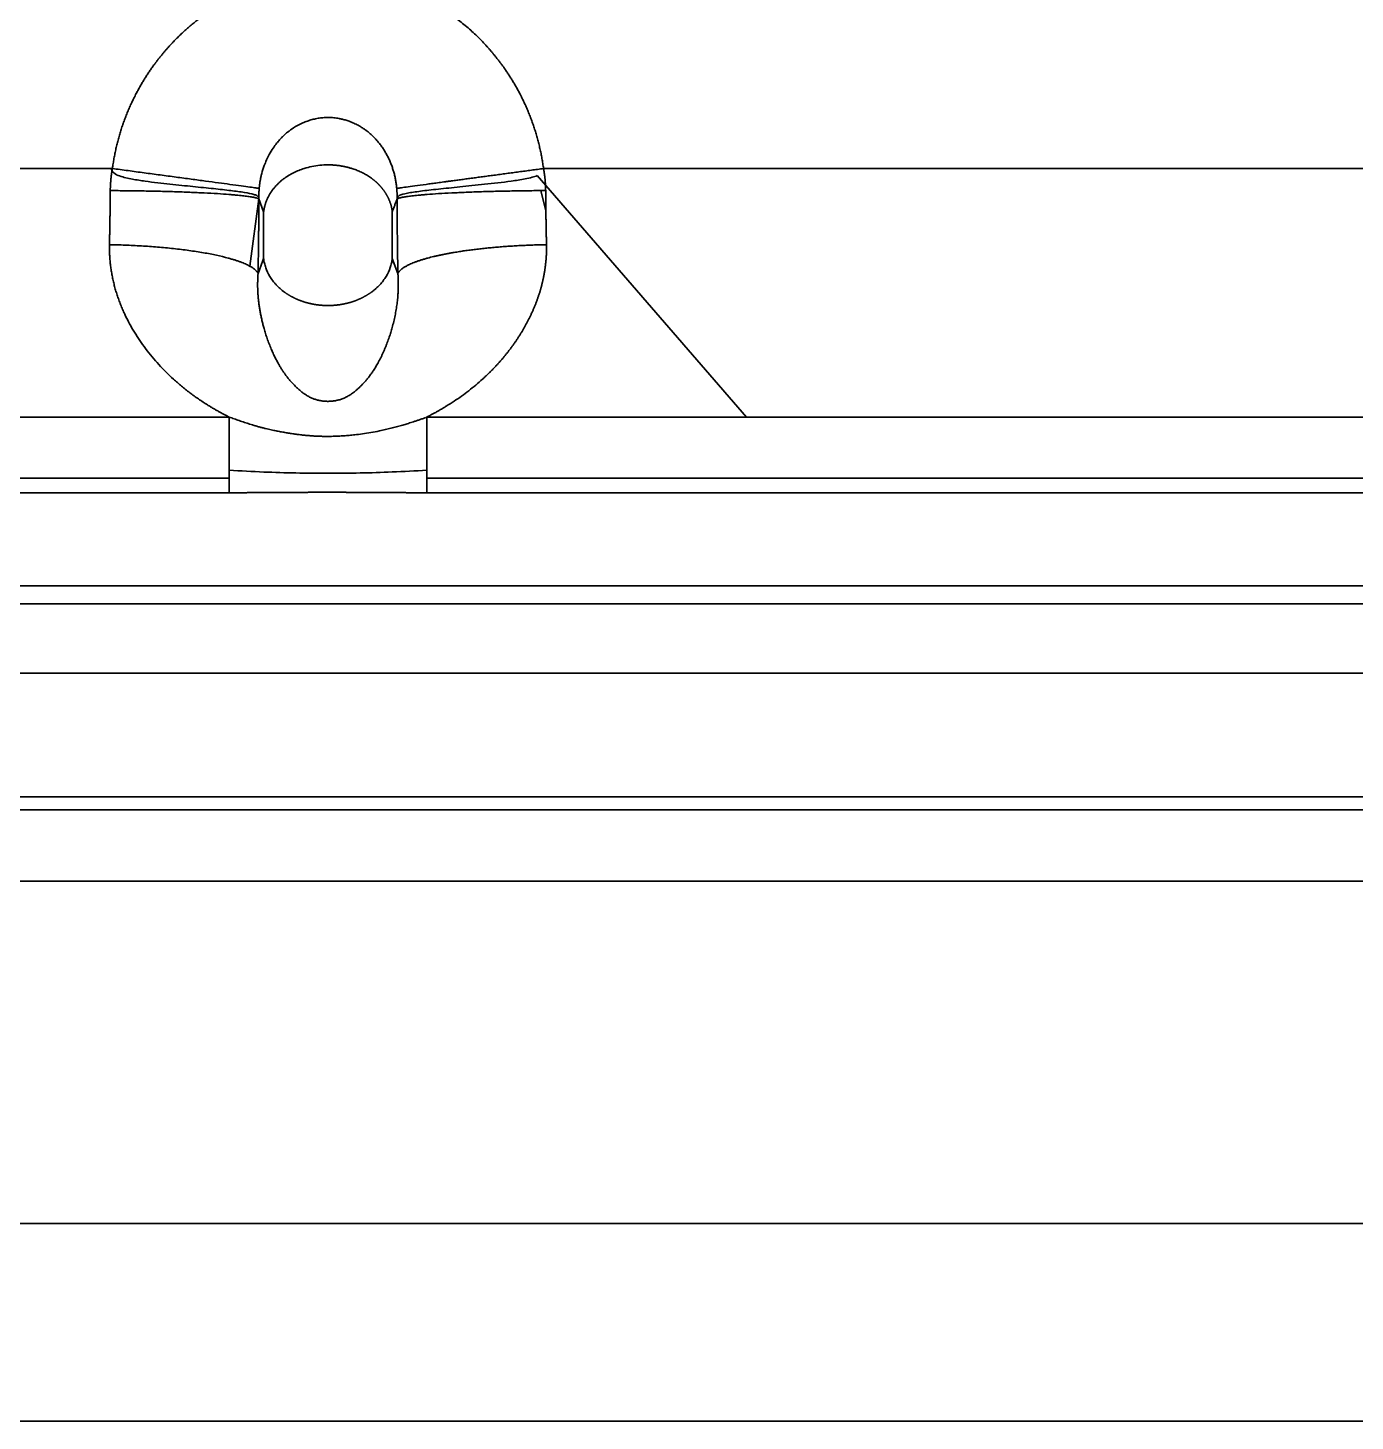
# Model space of a CAD drawing. Header units: millimetres. Extents: x -467 to 269, y 332 to 784.
# Drawn here: x -202.23 to -172.72, y 466.51 to 497.47 of the extents above; entities that cross this region are included whole.
import ezdxf

# ---------------------------------------------------------------- set-up
doc = ezdxf.new("R2010")
doc.units = ezdxf.units.MM
doc.layers.add('10', color=7, linetype='Continuous', true_color=0xffffff)

msp = doc.modelspace()

# ---------------------------------------------------------------- linework, layer by layer
at = {"layer": '10', "color": 7, "linetype": 'Continuous', "lineweight": 35}
for p, q in [((-200.349, 494.346), (-226.945, 494.346)), ((-190.904, 494.189), (-186.25, 488.822)), ((-164.169, 494.346), (-190.765, 494.346)), ((-190.827, 493.856), (-190.713, 493.409)), ((-197.093, 493.67), (-197.293, 492.176)), ((-196.987, 493.386), (-197.093, 493.67)), ((-196.987, 493.386), (-196.987, 492.345)), ((-194.127, 492.345), (-194.127, 493.386)), ((-194.127, 492.345), (-194.003, 492.012)), ((-197.752, 487.469), (-229.543, 487.469)), ((-161.572, 487.469), (-193.363, 487.469)), ((-197.752, 487.143), (-229.543, 487.143)), ((-161.572, 487.143), (-193.363, 487.143)), ((-106.448, 485.075), (-357.026, 485.075)), ((-357.057, 484.676), (-106.417, 484.676)), ((-357.251, 483.134), (-106.223, 483.134)), ((-67.987, 480.387), (-395.487, 480.387)), ((-395.487, 480.096), (-67.987, 480.096)), ((-221.475, 478.514), (-139.498, 478.514)), ((-217.323, 470.908), (-143.651, 470.908)), ((-146.744, 466.514), (-215.802, 466.514))]:
    msp.add_line(p, q, dxfattribs=at)
for points, degree, knots in [([(-199.424, 496.647), (-199.363, 496.731), (-199.02, 497.165), (-198.693, 497.452), (-198.045, 498.021), (-197.215, 498.331), (-196.802, 498.485), (-195.947, 498.639), (-195.084, 498.631), (-194.658, 498.547), (-194.235, 498.463), (-193.01, 497.983), (-192.057, 497.124), (-191.737, 496.712), (-191.69, 496.648)], 2, [0, 0, 0, 0.022091, 0.118162, 0.118162, 0.310304, 0.310304, 0.406374, 0.502445, 0.598516, 0.598516, 0.694587, 0.886728, 0.982799, 1, 1, 1]), ([(-200.349, 494.346), (-200.229, 495.24), (-199.809, 496.034), (-199.637, 496.358), (-199.427, 496.648)], 2, [0, 0, 0, 0.712901, 0.712901, 1, 1, 1]), ([(-191.688, 496.648), (-191.479, 496.361), (-191.308, 496.04), (-190.886, 495.243), (-190.765, 494.346)], 2, [0, 0, 0, 0.285657, 0.285657, 1, 1, 1]), ([(-197.085, 493.907), (-197.085, 493.914), (-197.083, 493.929), (-197.081, 493.953), (-197.078, 493.978), (-197.075, 494.005), (-197.071, 494.033), (-197.066, 494.063), (-197.06, 494.095), (-197.054, 494.128), (-197.047, 494.162), (-197.039, 494.198), (-197.017, 494.283), (-196.981, 494.397), (-196.923, 494.538), (-196.859, 494.668), (-196.784, 494.792), (-196.706, 494.899), (-196.643, 494.973), (-196.591, 495.03), (-196.531, 495.089), (-196.444, 495.165), (-196.313, 495.26), (-196.173, 495.338), (-196.042, 495.392), (-195.938, 495.427), (-195.832, 495.453), (-195.724, 495.471), (-195.631, 495.479), (-195.553, 495.48), (-195.491, 495.479), (-195.429, 495.474), (-195.368, 495.467), (-195.316, 495.458), (-195.273, 495.449), (-195.236, 495.441), (-195.196, 495.431), (-195.153, 495.419), (-195.107, 495.404), (-195.058, 495.386), (-194.99, 495.359), (-194.912, 495.321), (-194.829, 495.275), (-194.762, 495.231), (-194.708, 495.193), (-194.667, 495.161), (-194.632, 495.132), (-194.596, 495.1), (-194.555, 495.062), (-194.512, 495.018), (-194.473, 494.975), (-194.439, 494.935), (-194.411, 494.901), (-194.384, 494.865), (-194.358, 494.829), (-194.333, 494.793), (-194.309, 494.755), (-194.286, 494.717), (-194.263, 494.678), (-194.242, 494.639), (-194.221, 494.599), (-194.202, 494.559), (-194.183, 494.518), (-194.166, 494.476), (-194.149, 494.434), (-194.133, 494.392), (-194.119, 494.349), (-194.105, 494.306), (-194.092, 494.263), (-194.081, 494.219), (-194.07, 494.175), (-194.061, 494.131), (-194.052, 494.086), (-194.045, 494.042), (-194.038, 493.997), (-194.033, 493.952), (-194.03, 493.922), (-194.029, 493.907)], 3, [0, 0, 0, 0, 0.004778, 0.009906, 0.015386, 0.021215, 0.027394, 0.033921, 0.040794, 0.048013, 0.055575, 0.063479, 0.071721, 0.111994, 0.139915, 0.16877, 0.204569, 0.231797, 0.252076, 0.265568, 0.280134, 0.304071, 0.337078, 0.378772, 0.40094, 0.422956, 0.444851, 0.466653, 0.488396, 0.500744, 0.513091, 0.525448, 0.537824, 0.550226, 0.556913, 0.564362, 0.572576, 0.581562, 0.591326, 0.601878, 0.613229, 0.635155, 0.654333, 0.670702, 0.684205, 0.694791, 0.702419, 0.712672, 0.724219, 0.737081, 0.751279, 0.76054, 0.769834, 0.779159, 0.788515, 0.7979, 0.807314, 0.816756, 0.826225, 0.83572, 0.84524, 0.854785, 0.864354, 0.873946, 0.883558, 0.893191, 0.902843, 0.912511, 0.922196, 0.931894, 0.941605, 0.951325, 0.961054, 0.970789, 0.980526, 0.990264, 1, 1, 1, 1]), ([(-195.556, 494.429), (-195.556, 494.429), (-195.616, 494.429), (-195.737, 494.422), (-195.916, 494.394), (-196.073, 494.353), (-196.209, 494.305), (-196.326, 494.252), (-196.439, 494.19), (-196.516, 494.137), (-196.563, 494.102), (-196.582, 494.086), (-196.602, 494.069), (-196.621, 494.053), (-196.64, 494.035), (-196.659, 494.018), (-196.677, 493.999), (-196.696, 493.981), (-196.713, 493.962), (-196.731, 493.942), (-196.748, 493.923), (-196.764, 493.902), (-196.78, 493.882), (-196.796, 493.86), (-196.811, 493.839), (-196.826, 493.817), (-196.841, 493.794), (-196.854, 493.771), (-196.868, 493.748), (-196.881, 493.725), (-196.893, 493.701), (-196.904, 493.676), (-196.916, 493.651), (-196.926, 493.626), (-196.936, 493.601), (-196.945, 493.575), (-196.953, 493.549), (-196.961, 493.522), (-196.968, 493.496), (-196.974, 493.469), (-196.979, 493.441), (-196.984, 493.414), (-196.986, 493.395), (-196.987, 493.386)], 3, [0, 0, 0, 0, 0.000468, 0.074522, 0.149953, 0.227513, 0.284653, 0.344359, 0.406833, 0.472284, 0.48548, 0.498837, 0.51236, 0.526048, 0.539904, 0.553929, 0.568124, 0.582491, 0.597031, 0.611746, 0.626635, 0.6417, 0.656943, 0.672363, 0.687961, 0.703739, 0.719697, 0.735836, 0.752155, 0.768656, 0.78534, 0.802206, 0.819256, 0.83649, 0.853908, 0.871512, 0.889302, 0.907278, 0.925443, 0.943796, 0.962339, 0.981073, 1, 1, 1, 1]), ([(-195.556, 494.429), (-195.545, 494.429), (-195.523, 494.428), (-195.489, 494.427), (-195.456, 494.426), (-195.422, 494.423), (-195.389, 494.42), (-195.356, 494.417), (-195.322, 494.413), (-195.289, 494.408), (-195.256, 494.402), (-195.223, 494.396), (-195.19, 494.39), (-195.157, 494.382), (-195.125, 494.374), (-195.092, 494.366), (-195.06, 494.357), (-195.006, 494.34), (-194.931, 494.314), (-194.836, 494.274), (-194.744, 494.228), (-194.654, 494.176), (-194.595, 494.135), (-194.562, 494.109), (-194.552, 494.102), (-194.542, 494.094), (-194.532, 494.086), (-194.522, 494.078), (-194.512, 494.069), (-194.502, 494.061), (-194.493, 494.053), (-194.483, 494.044), (-194.474, 494.035), (-194.464, 494.026), (-194.455, 494.018), (-194.446, 494.009), (-194.437, 493.999), (-194.428, 493.99), (-194.419, 493.981), (-194.41, 493.971), (-194.401, 493.962), (-194.392, 493.952), (-194.384, 493.942), (-194.375, 493.933), (-194.367, 493.923), (-194.358, 493.912), (-194.35, 493.902), (-194.342, 493.892), (-194.334, 493.882), (-194.326, 493.871), (-194.318, 493.86), (-194.31, 493.85), (-194.303, 493.839), (-194.295, 493.828), (-194.288, 493.817), (-194.281, 493.806), (-194.274, 493.794), (-194.267, 493.783), (-194.26, 493.771), (-194.253, 493.76), (-194.246, 493.748), (-194.24, 493.737), (-194.234, 493.725), (-194.227, 493.713), (-194.221, 493.701), (-194.215, 493.688), (-194.21, 493.676), (-194.204, 493.664), (-194.199, 493.651), (-194.193, 493.639), (-194.188, 493.626), (-194.183, 493.614), (-194.179, 493.601), (-194.174, 493.588), (-194.169, 493.575), (-194.165, 493.562), (-194.161, 493.549), (-194.157, 493.536), (-194.153, 493.522), (-194.15, 493.509), (-194.147, 493.496), (-194.143, 493.482), (-194.14, 493.469), (-194.138, 493.455), (-194.135, 493.441), (-194.133, 493.428), (-194.131, 493.414), (-194.129, 493.4), (-194.128, 493.39), (-194.127, 493.386)], 3, [0, 0, 0, 0, 0.013823, 0.027668, 0.041542, 0.05545, 0.069399, 0.083393, 0.09744, 0.111543, 0.125707, 0.139938, 0.154241, 0.168618, 0.183076, 0.197617, 0.212247, 0.226969, 0.272548, 0.319737, 0.368641, 0.419363, 0.472013, 0.478595, 0.485218, 0.491881, 0.498585, 0.50533, 0.512116, 0.518944, 0.525813, 0.532724, 0.539678, 0.546673, 0.553712, 0.560792, 0.567916, 0.575082, 0.582292, 0.589544, 0.59684, 0.60418, 0.611563, 0.61899, 0.626461, 0.633976, 0.641535, 0.649138, 0.656786, 0.664478, 0.672214, 0.679995, 0.687821, 0.695692, 0.703607, 0.711568, 0.719573, 0.727624, 0.73572, 0.743861, 0.752048, 0.76028, 0.768557, 0.77688, 0.785249, 0.793663, 0.802123, 0.810629, 0.819181, 0.827778, 0.836422, 0.845112, 0.853848, 0.862631, 0.87146, 0.880335, 0.889257, 0.898226, 0.907241, 0.916304, 0.925413, 0.93457, 0.943774, 0.953025, 0.962324, 0.971671, 0.981066, 0.990509, 1, 1, 1, 1]), ([(-200.397, 493.856), (-200.397, 493.864), (-200.396, 493.882), (-200.396, 493.907), (-200.395, 493.933), (-200.394, 493.959), (-200.393, 493.985), (-200.391, 494.01), (-200.389, 494.036), (-200.387, 494.062), (-200.385, 494.088), (-200.383, 494.114), (-200.38, 494.139), (-200.377, 494.165), (-200.374, 494.191), (-200.37, 494.217), (-200.367, 494.243), (-200.363, 494.269), (-200.359, 494.294), (-200.354, 494.32), (-200.351, 494.337), (-200.349, 494.346)], 3, [0, 0, 0, 0, 0.052261, 0.104536, 0.156831, 0.209151, 0.261499, 0.313881, 0.366301, 0.418764, 0.471275, 0.523837, 0.576457, 0.629138, 0.681884, 0.734701, 0.787593, 0.840564, 0.89362, 0.946763, 1, 1, 1, 1]), ([(-200.369, 494.349), (-200.369, 494.335), (-200.369, 494.321), (-200.357, 494.285), (-200.34, 494.265), (-200.283, 494.217), (-200.236, 494.198), (-200.098, 494.149), (-200.001, 494.128), (-199.811, 494.093), (-199.716, 494.078), (-199.433, 494.039), (-199.247, 494.018), (-198.892, 493.979), (-198.722, 493.962), (-198.398, 493.93), (-198.244, 493.914), (-197.963, 493.884), (-197.835, 493.87), (-197.605, 493.842), (-197.503, 493.828), (-197.332, 493.801), (-197.263, 493.787), (-197.182, 493.763), (-197.159, 493.754), (-197.131, 493.738), (-197.123, 493.733), (-197.108, 493.719), (-197.102, 493.712), (-197.096, 493.696), (-197.095, 493.692), (-197.093, 493.685), (-197.093, 493.682), (-197.092, 493.674), (-197.092, 493.668), (-197.092, 493.66), (-197.092, 493.657), (-197.092, 493.655)], 3, [0, 0, 0, 0, 0.008014, 0.008014, 0.022576, 0.022576, 0.051702, 0.051702, 0.109953, 0.109953, 0.168204, 0.168204, 0.284706, 0.284706, 0.401207, 0.401207, 0.517709, 0.517709, 0.634211, 0.634211, 0.750713, 0.750713, 0.867215, 0.867215, 0.925466, 0.925466, 0.954591, 0.954591, 0.983717, 0.983717, 0.990998, 0.990998, 0.994639, 0.994639, 0.998279, 0.998279, 1, 1, 1, 1]), ([(-197.74, 493.995), (-197.818, 494.005), (-197.902, 494.017), (-198.083, 494.041), (-198.18, 494.054), (-198.382, 494.081), (-198.488, 494.095), (-198.706, 494.125), (-198.82, 494.14), (-199.05, 494.171), (-199.168, 494.187), (-199.405, 494.219), (-199.525, 494.235), (-199.764, 494.267), (-199.883, 494.283), (-200.119, 494.315), (-200.235, 494.331), (-200.349, 494.346)], 3, [0, 0, 0, 0, 0.125, 0.125, 0.25, 0.25, 0.375, 0.375, 0.5, 0.5, 0.625, 0.625, 0.75, 0.75, 0.875, 0.875, 1, 1, 1, 1]), ([(-190.904, 494.189), (-190.941, 494.174), (-190.98, 494.163), (-191.069, 494.139), (-191.121, 494.128), (-191.275, 494.097), (-191.379, 494.081), (-191.686, 494.038), (-191.884, 494.016), (-192.267, 493.975), (-192.452, 493.956), (-192.796, 493.921), (-192.956, 493.905), (-193.249, 493.874), (-193.382, 493.858), (-193.611, 493.828), (-193.708, 493.814), (-193.869, 493.783), (-193.93, 493.768), (-193.981, 493.74), (-193.99, 493.734), (-194.006, 493.719), (-194.012, 493.712), (-194.019, 493.693), (-194.02, 493.689), (-194.021, 493.682), (-194.021, 493.682), (-194.021, 493.682)], 3, [0, 0, 0, 0, 0.024998, 0.024998, 0.05833, 0.05833, 0.124993, 0.124993, 0.258321, 0.258321, 0.391648, 0.391648, 0.524975, 0.524975, 0.658302, 0.658302, 0.791629, 0.791629, 0.924957, 0.924957, 0.958288, 0.958288, 0.99162, 0.99162, 0.999953, 0.999953, 1, 1, 1, 1]), ([(-190.765, 494.346), (-190.763, 494.337), (-190.76, 494.32), (-190.756, 494.294), (-190.751, 494.269), (-190.747, 494.243), (-190.744, 494.217), (-190.74, 494.191), (-190.737, 494.165), (-190.734, 494.14), (-190.731, 494.114), (-190.729, 494.088), (-190.727, 494.062), (-190.725, 494.037), (-190.723, 494.011), (-190.721, 493.985), (-190.72, 493.959), (-190.719, 493.933), (-190.718, 493.908), (-190.718, 493.882), (-190.718, 493.865), (-190.717, 493.856)], 3, [0, 0, 0, 0, 0.053187, 0.106287, 0.159304, 0.212242, 0.265107, 0.317902, 0.370632, 0.423302, 0.475916, 0.528478, 0.580994, 0.633469, 0.685905, 0.738309, 0.790685, 0.843037, 0.895371, 0.94769, 1, 1, 1, 1]), ([(-200.415, 492.654), (-200.415, 492.669), (-200.414, 492.7), (-200.413, 492.746), (-200.412, 492.792), (-200.411, 492.839), (-200.41, 492.885), (-200.409, 492.931), (-200.408, 492.977), (-200.407, 493.024), (-200.406, 493.07), (-200.405, 493.116), (-200.405, 493.162), (-200.404, 493.209), (-200.403, 493.255), (-200.403, 493.301), (-200.402, 493.347), (-200.401, 493.394), (-200.401, 493.44), (-200.4, 493.486), (-200.4, 493.532), (-200.399, 493.579), (-200.399, 493.625), (-200.398, 493.671), (-200.398, 493.717), (-200.397, 493.764), (-200.397, 493.81), (-200.397, 493.84), (-200.397, 493.856)], 3, [0, 0, 0, 0, 0.038811, 0.077594, 0.116349, 0.155076, 0.193774, 0.232445, 0.271088, 0.309703, 0.348289, 0.386848, 0.425379, 0.463882, 0.502357, 0.540804, 0.579224, 0.617615, 0.655979, 0.694314, 0.732622, 0.770902, 0.809155, 0.847379, 0.885576, 0.923745, 0.961886, 1, 1, 1, 1]), ([(-197.759, 493.77), (-197.838, 493.776), (-197.924, 493.782), (-198.108, 493.794), (-198.206, 493.799), (-198.411, 493.809), (-198.518, 493.814), (-198.74, 493.823), (-198.855, 493.827), (-199.088, 493.835), (-199.207, 493.838), (-199.446, 493.844), (-199.567, 493.846), (-199.808, 493.85), (-199.928, 493.852), (-200.165, 493.854), (-200.282, 493.855), (-200.397, 493.856)], 3, [0, 0, 0, 0, 0.125, 0.125, 0.25, 0.25, 0.375, 0.375, 0.5, 0.5, 0.625, 0.625, 0.75, 0.75, 0.875, 0.875, 1, 1, 1, 1]), ([(-197.085, 493.907), (-197.102, 493.909), (-197.126, 493.912), (-197.195, 493.921), (-197.239, 493.927), (-197.348, 493.942), (-197.412, 493.951), (-197.561, 493.971), (-197.646, 493.982), (-197.74, 493.995)], 3, [0, 0, 0, 0, 0.25, 0.25, 0.5, 0.5, 0.75, 0.75, 1, 1, 1, 1]), ([(-197.093, 493.67), (-197.093, 493.676), (-197.093, 493.689), (-197.094, 493.708), (-197.094, 493.728), (-197.094, 493.748), (-197.093, 493.769), (-197.093, 493.79), (-197.092, 493.813), (-197.091, 493.836), (-197.089, 493.86), (-197.088, 493.883), (-197.086, 493.899), (-197.085, 493.907)], 3, [0, 0, 0, 0, 0.078846, 0.15979, 0.242865, 0.328105, 0.415541, 0.50521, 0.604364, 0.703384, 0.802306, 0.901166, 1, 1, 1, 1]), ([(-194.029, 493.907), (-194.013, 493.909), (-193.988, 493.912), (-193.919, 493.921), (-193.875, 493.927), (-193.766, 493.942), (-193.702, 493.951), (-193.553, 493.971), (-193.468, 493.982), (-193.375, 493.995)], 3, [0, 0, 0, 0, 0.25, 0.25, 0.5, 0.5, 0.75, 0.75, 1, 1, 1, 1]), ([(-194.029, 493.907), (-194.028, 493.901), (-194.027, 493.89), (-194.026, 493.873), (-194.024, 493.856), (-194.023, 493.84), (-194.023, 493.823), (-194.022, 493.806), (-194.021, 493.787), (-194.021, 493.765), (-194.02, 493.741), (-194.02, 493.717), (-194.021, 493.693), (-194.021, 493.678), (-194.021, 493.67)], 3, [0, 0, 0, 0, 0.070695, 0.14136, 0.212006, 0.282644, 0.353284, 0.423938, 0.49462, 0.600296, 0.703631, 0.804665, 0.903441, 1, 1, 1, 1]), ([(-193.355, 493.77), (-193.276, 493.776), (-193.19, 493.782), (-193.006, 493.794), (-192.908, 493.799), (-192.703, 493.809), (-192.596, 493.814), (-192.374, 493.823), (-192.26, 493.827), (-192.026, 493.835), (-191.907, 493.838), (-191.668, 493.844), (-191.547, 493.846), (-191.306, 493.85), (-191.186, 493.852), (-190.949, 493.855), (-190.832, 493.856), (-190.717, 493.856)], 3, [0, 0, 0, 0, 0.125, 0.125, 0.25, 0.25, 0.375, 0.375, 0.5, 0.5, 0.625, 0.625, 0.75, 0.75, 0.875, 0.875, 1, 1, 1, 1]), ([(-190.717, 493.856), (-190.717, 493.841), (-190.717, 493.81), (-190.717, 493.763), (-190.716, 493.717), (-190.716, 493.67), (-190.715, 493.624), (-190.715, 493.577), (-190.715, 493.531), (-190.714, 493.484), (-190.713, 493.438), (-190.713, 493.392), (-190.712, 493.345), (-190.712, 493.299), (-190.711, 493.253), (-190.71, 493.206), (-190.709, 493.16), (-190.709, 493.114), (-190.708, 493.068), (-190.707, 493.022), (-190.706, 492.975), (-190.705, 492.929), (-190.704, 492.883), (-190.703, 492.837), (-190.702, 492.791), (-190.701, 492.745), (-190.7, 492.7), (-190.7, 492.669), (-190.699, 492.654)], 3, [0, 0, 0, 0, 0.038422, 0.076847, 0.115275, 0.153706, 0.19214, 0.230577, 0.269018, 0.307461, 0.345908, 0.384358, 0.422811, 0.461267, 0.499727, 0.538189, 0.576655, 0.615125, 0.653597, 0.692073, 0.730552, 0.769034, 0.80752, 0.846009, 0.884502, 0.922998, 0.961497, 1, 1, 1, 1]), ([(-197.111, 492.012), (-197.111, 492.029), (-197.11, 492.065), (-197.109, 492.118), (-197.108, 492.171), (-197.108, 492.224), (-197.107, 492.277), (-197.106, 492.33), (-197.105, 492.383), (-197.104, 492.436), (-197.104, 492.489), (-197.103, 492.543), (-197.102, 492.596), (-197.102, 492.65), (-197.101, 492.703), (-197.1, 492.756), (-197.1, 492.81), (-197.099, 492.863), (-197.098, 492.917), (-197.098, 492.971), (-197.097, 493.024), (-197.097, 493.078), (-197.096, 493.132), (-197.096, 493.185), (-197.096, 493.239), (-197.095, 493.293), (-197.095, 493.347), (-197.094, 493.4), (-197.094, 493.454), (-197.094, 493.508), (-197.093, 493.562), (-197.093, 493.616), (-197.093, 493.652), (-197.093, 493.67)], 3, [0, 0, 0, 0, 0.032226, 0.064454, 0.096683, 0.128915, 0.161148, 0.193383, 0.22562, 0.257859, 0.2901, 0.322343, 0.354588, 0.386835, 0.419085, 0.451337, 0.483591, 0.515847, 0.548106, 0.580367, 0.612631, 0.644897, 0.677165, 0.709437, 0.741711, 0.773988, 0.806267, 0.838549, 0.870834, 0.903122, 0.935412, 0.967705, 1, 1, 1, 1]), ([(-197.777, 492.357), (-197.857, 492.378), (-197.943, 492.399), (-198.127, 492.439), (-198.225, 492.458), (-198.43, 492.493), (-198.537, 492.51), (-198.759, 492.541), (-198.873, 492.555), (-199.107, 492.58), (-199.226, 492.592), (-199.465, 492.611), (-199.586, 492.62), (-199.826, 492.634), (-199.946, 492.64), (-200.183, 492.649), (-200.3, 492.652), (-200.415, 492.654)], 3, [0, 0, 0, 0, 0.125, 0.125, 0.25, 0.25, 0.375, 0.375, 0.5, 0.5, 0.625, 0.625, 0.75, 0.75, 0.875, 0.875, 1, 1, 1, 1]), ([(-197.751, 488.823), (-197.762, 488.829), (-197.784, 488.84), (-197.816, 488.856), (-197.848, 488.873), (-197.88, 488.889), (-197.912, 488.907), (-197.945, 488.924), (-197.977, 488.942), (-198.009, 488.96), (-198.041, 488.978), (-198.073, 488.996), (-198.105, 489.015), (-198.137, 489.034), (-198.169, 489.054), (-198.201, 489.073), (-198.291, 489.129), (-198.436, 489.224), (-198.631, 489.363), (-198.817, 489.511), (-198.994, 489.664), (-199.161, 489.824), (-199.32, 489.99), (-199.47, 490.163), (-199.611, 490.341), (-199.741, 490.523), (-199.86, 490.708), (-199.968, 490.894), (-200.042, 491.038), (-200.088, 491.137), (-200.112, 491.19), (-200.135, 491.242), (-200.157, 491.295), (-200.178, 491.348), (-200.198, 491.401), (-200.217, 491.455), (-200.236, 491.508), (-200.253, 491.561), (-200.27, 491.615), (-200.285, 491.669), (-200.3, 491.723), (-200.314, 491.777), (-200.327, 491.831), (-200.339, 491.885), (-200.35, 491.939), (-200.361, 491.993), (-200.37, 492.048), (-200.379, 492.103), (-200.386, 492.157), (-200.393, 492.212), (-200.399, 492.267), (-200.404, 492.322), (-200.408, 492.377), (-200.411, 492.432), (-200.414, 492.487), (-200.415, 492.543), (-200.416, 492.598), (-200.415, 492.635), (-200.415, 492.654)], 3, [0, 0, 0, 0, 0.007308, 0.014645, 0.022011, 0.029407, 0.036833, 0.044289, 0.051775, 0.059292, 0.066841, 0.074421, 0.082032, 0.089676, 0.097351, 0.105059, 0.1128, 0.162544, 0.211906, 0.260965, 0.309801, 0.357527, 0.40506, 0.452475, 0.499846, 0.545817, 0.590741, 0.634698, 0.677771, 0.689513, 0.701189, 0.712802, 0.724353, 0.735844, 0.747278, 0.758657, 0.769983, 0.781258, 0.792486, 0.803668, 0.814807, 0.825905, 0.836964, 0.847988, 0.858978, 0.869937, 0.880869, 0.891774, 0.902657, 0.913519, 0.924363, 0.935193, 0.946009, 0.956816, 0.967616, 0.978412, 0.989205, 1, 1, 1, 1]), ([(-190.699, 492.654), (-190.699, 492.645), (-190.699, 492.627), (-190.699, 492.6), (-190.699, 492.573), (-190.699, 492.545), (-190.699, 492.518), (-190.7, 492.491), (-190.701, 492.464), (-190.702, 492.437), (-190.703, 492.41), (-190.705, 492.383), (-190.707, 492.356), (-190.709, 492.329), (-190.711, 492.302), (-190.713, 492.275), (-190.716, 492.249), (-190.719, 492.222), (-190.722, 492.195), (-190.725, 492.168), (-190.729, 492.141), (-190.733, 492.114), (-190.737, 492.087), (-190.741, 492.06), (-190.745, 492.033), (-190.75, 492.007), (-190.755, 491.98), (-190.76, 491.953), (-190.765, 491.926), (-190.771, 491.9), (-190.777, 491.873), (-190.783, 491.846), (-190.789, 491.819), (-190.796, 491.793), (-190.802, 491.766), (-190.809, 491.739), (-190.816, 491.713), (-190.824, 491.686), (-190.831, 491.659), (-190.839, 491.633), (-190.847, 491.606), (-190.852, 491.589), (-190.855, 491.58)], 3, [0, 0, 0, 0, 0.024493, 0.048992, 0.0735, 0.098016, 0.122544, 0.147085, 0.17164, 0.196211, 0.220799, 0.245407, 0.270035, 0.294685, 0.319358, 0.344057, 0.368783, 0.393537, 0.41832, 0.443135, 0.467983, 0.492866, 0.517784, 0.542739, 0.567734, 0.592769, 0.617845, 0.642965, 0.66813, 0.693341, 0.7186, 0.743908, 0.769266, 0.794677, 0.82014, 0.845659, 0.871234, 0.896866, 0.922558, 0.94831, 0.974123, 1, 1, 1, 1]), ([(-196.521, 491.598), (-196.592, 491.649), (-196.655, 491.705), (-196.723, 491.778), (-196.737, 491.793), (-196.762, 491.824), (-196.774, 491.839), (-196.809, 491.885), (-196.831, 491.916), (-196.888, 492.011), (-196.918, 492.076), (-196.947, 492.159), (-196.952, 492.176), (-196.962, 492.209), (-196.966, 492.226), (-196.974, 492.26), (-196.979, 492.285), (-196.983, 492.311), (-196.985, 492.328), (-196.986, 492.337), (-196.987, 492.345)], 3, [0, 0, 0, 0, 0.25, 0.25, 0.3125, 0.3125, 0.375, 0.375, 0.5, 0.5, 0.75, 0.75, 0.8125, 0.8125, 0.875, 0.875, 0.9375, 0.96875, 0.96875, 1, 1, 1, 1]), ([(-194.127, 492.345), (-194.128, 492.337), (-194.129, 492.328), (-194.131, 492.311), (-194.135, 492.286), (-194.147, 492.227), (-194.161, 492.177), (-194.195, 492.077), (-194.225, 492.012), (-194.274, 491.932), (-194.284, 491.916), (-194.306, 491.885), (-194.317, 491.869), (-194.352, 491.823), (-194.377, 491.793), (-194.431, 491.735), (-194.461, 491.706), (-194.508, 491.665), (-194.524, 491.651), (-194.558, 491.624), (-194.575, 491.611), (-194.593, 491.598)], 3, [0, 0, 0, 0, 0.03125, 0.03125, 0.0625, 0.125, 0.25, 0.25, 0.5, 0.5, 0.5625, 0.5625, 0.625, 0.625, 0.75, 0.75, 0.875, 0.875, 0.9375, 0.9375, 1, 1, 1, 1]), ([(-197.111, 492.012), (-197.112, 492.004), (-197.113, 491.988), (-197.114, 491.964), (-197.116, 491.94), (-197.117, 491.916), (-197.118, 491.891), (-197.119, 491.866), (-197.12, 491.84), (-197.12, 491.814), (-197.121, 491.788), (-197.121, 491.761), (-197.121, 491.734), (-197.12, 491.706), (-197.12, 491.678), (-197.119, 491.65), (-197.117, 491.621), (-197.116, 491.592), (-197.114, 491.563), (-197.112, 491.533), (-197.11, 491.503), (-197.107, 491.472), (-197.103, 491.422), (-197.095, 491.352), (-197.082, 491.264), (-197.068, 491.174), (-197.05, 491.085), (-197.031, 490.995), (-197.009, 490.904), (-196.984, 490.809), (-196.954, 490.706), (-196.918, 490.595), (-196.876, 490.478), (-196.839, 490.383), (-196.809, 490.311), (-196.788, 490.264), (-196.766, 490.217), (-196.745, 490.172), (-196.723, 490.128), (-196.701, 490.085), (-196.679, 490.043), (-196.664, 490.016), (-196.656, 490.003)], 3, [0, 0, 0, 0, 0.009774, 0.019756, 0.029947, 0.040346, 0.050955, 0.061774, 0.072803, 0.084044, 0.095495, 0.107158, 0.119034, 0.131122, 0.143423, 0.155938, 0.168666, 0.181609, 0.194765, 0.208137, 0.221724, 0.235527, 0.249545, 0.29005, 0.331401, 0.373604, 0.416662, 0.460582, 0.505366, 0.551018, 0.60554, 0.664248, 0.727163, 0.794303, 0.821692, 0.848603, 0.875036, 0.90099, 0.926464, 0.951458, 0.97597, 1, 1, 1, 1]), ([(-194.458, 490.003), (-194.453, 490.011), (-194.444, 490.027), (-194.431, 490.052), (-194.417, 490.078), (-194.404, 490.103), (-194.39, 490.13), (-194.377, 490.157), (-194.363, 490.185), (-194.35, 490.213), (-194.337, 490.241), (-194.323, 490.271), (-194.31, 490.3), (-194.297, 490.331), (-194.281, 490.371), (-194.261, 490.421), (-194.238, 490.48), (-194.217, 490.538), (-194.197, 490.595), (-194.178, 490.65), (-194.161, 490.705), (-194.145, 490.758), (-194.122, 490.838), (-194.094, 490.944), (-194.065, 491.077), (-194.04, 491.21), (-194.02, 491.341), (-194.009, 491.446), (-194.002, 491.526), (-193.999, 491.579), (-193.996, 491.63), (-193.994, 491.68), (-193.994, 491.728), (-193.993, 491.773), (-193.994, 491.818), (-193.995, 491.86), (-193.996, 491.9), (-193.998, 491.939), (-194, 491.976), (-194.002, 492), (-194.003, 492.012)], 3, [0, 0, 0, 0, 0.014481, 0.029197, 0.044147, 0.059331, 0.07475, 0.090402, 0.106288, 0.122408, 0.13876, 0.155345, 0.172162, 0.189212, 0.206494, 0.239933, 0.272399, 0.303895, 0.334421, 0.36398, 0.392574, 0.420206, 0.446877, 0.514655, 0.58026, 0.643705, 0.705006, 0.764181, 0.78895, 0.812781, 0.835674, 0.857633, 0.87866, 0.898758, 0.917929, 0.936177, 0.953505, 0.969915, 0.985412, 1, 1, 1, 1]), ([(-195.557, 491.302), (-195.563, 491.302), (-195.575, 491.302), (-195.592, 491.302), (-195.61, 491.303), (-195.627, 491.303), (-195.645, 491.304), (-195.662, 491.305), (-195.68, 491.306), (-195.697, 491.308), (-195.715, 491.309), (-195.732, 491.311), (-195.75, 491.312), (-195.768, 491.314), (-195.785, 491.317), (-195.803, 491.319), (-195.82, 491.321), (-195.838, 491.324), (-195.855, 491.327), (-195.873, 491.33), (-195.89, 491.333), (-195.908, 491.337), (-195.925, 491.34), (-195.942, 491.344), (-195.96, 491.348), (-195.977, 491.352), (-195.994, 491.356), (-196.011, 491.361), (-196.028, 491.365), (-196.046, 491.37), (-196.063, 491.375), (-196.08, 491.38), (-196.097, 491.386), (-196.113, 491.391), (-196.13, 491.397), (-196.147, 491.403), (-196.164, 491.409), (-196.18, 491.415), (-196.197, 491.422), (-196.213, 491.428), (-196.23, 491.435), (-196.246, 491.442), (-196.262, 491.449), (-196.278, 491.457), (-196.294, 491.464), (-196.31, 491.472), (-196.326, 491.48), (-196.342, 491.488), (-196.357, 491.496), (-196.373, 491.504), (-196.388, 491.513), (-196.403, 491.522), (-196.418, 491.531), (-196.433, 491.54), (-196.448, 491.549), (-196.463, 491.559), (-196.478, 491.568), (-196.492, 491.578), (-196.507, 491.588), (-196.516, 491.595), (-196.521, 491.598)], 3, [0, 0, 0, 0, 0.01577, 0.031561, 0.047376, 0.063215, 0.079082, 0.094976, 0.110901, 0.126858, 0.142849, 0.158875, 0.174938, 0.19104, 0.207182, 0.223367, 0.239595, 0.255869, 0.272189, 0.288559, 0.304978, 0.321449, 0.337974, 0.354554, 0.37119, 0.387885, 0.404639, 0.421454, 0.438332, 0.455273, 0.472281, 0.489355, 0.506497, 0.52371, 0.540994, 0.55835, 0.57578, 0.593286, 0.610868, 0.628528, 0.646268, 0.664088, 0.68199, 0.699975, 0.718044, 0.736199, 0.75444, 0.77277, 0.791189, 0.809698, 0.828298, 0.846991, 0.865778, 0.88466, 0.903637, 0.922712, 0.941884, 0.961156, 0.980527, 1, 1, 1, 1]), ([(-194.593, 491.598), (-194.597, 491.595), (-194.606, 491.589), (-194.618, 491.58), (-194.631, 491.572), (-194.644, 491.563), (-194.657, 491.555), (-194.67, 491.547), (-194.683, 491.538), (-194.696, 491.53), (-194.709, 491.523), (-194.723, 491.515), (-194.736, 491.507), (-194.75, 491.5), (-194.763, 491.493), (-194.777, 491.485), (-194.791, 491.478), (-194.805, 491.471), (-194.819, 491.465), (-194.833, 491.458), (-194.847, 491.451), (-194.861, 491.445), (-194.876, 491.439), (-194.89, 491.433), (-194.904, 491.427), (-194.919, 491.421), (-194.933, 491.415), (-194.948, 491.41), (-194.963, 491.405), (-194.977, 491.399), (-194.992, 491.394), (-195.007, 491.389), (-195.022, 491.384), (-195.037, 491.38), (-195.051, 491.375), (-195.066, 491.371), (-195.081, 491.366), (-195.097, 491.362), (-195.112, 491.358), (-195.127, 491.354), (-195.142, 491.351), (-195.157, 491.347), (-195.172, 491.344), (-195.188, 491.34), (-195.203, 491.337), (-195.218, 491.334), (-195.233, 491.331), (-195.249, 491.329), (-195.264, 491.326), (-195.28, 491.324), (-195.295, 491.321), (-195.31, 491.319), (-195.326, 491.317), (-195.341, 491.315), (-195.357, 491.313), (-195.372, 491.312), (-195.387, 491.31), (-195.403, 491.309), (-195.418, 491.307), (-195.434, 491.306), (-195.449, 491.305), (-195.465, 491.304), (-195.48, 491.304), (-195.495, 491.303), (-195.511, 491.303), (-195.526, 491.302), (-195.542, 491.302), (-195.552, 491.302), (-195.557, 491.302)], 3, [0, 0, 0, 0, 0.017118, 0.034157, 0.051119, 0.068005, 0.084814, 0.101548, 0.118207, 0.134792, 0.151305, 0.167744, 0.184112, 0.200409, 0.216636, 0.232794, 0.248883, 0.264904, 0.280858, 0.296746, 0.312569, 0.328328, 0.344022, 0.359654, 0.375224, 0.390734, 0.406183, 0.421572, 0.436904, 0.452178, 0.467395, 0.482557, 0.497665, 0.512718, 0.527719, 0.542669, 0.557567, 0.572416, 0.587216, 0.601968, 0.616674, 0.631334, 0.645949, 0.660521, 0.67505, 0.689537, 0.703984, 0.718392, 0.732761, 0.747094, 0.76139, 0.775651, 0.789878, 0.804073, 0.818235, 0.832368, 0.846471, 0.860546, 0.874594, 0.888615, 0.902613, 0.916586, 0.930538, 0.944468, 0.958378, 0.972269, 0.986143, 1, 1, 1, 1]), ([(-190.855, 491.58), (-190.858, 491.57), (-190.864, 491.551), (-190.873, 491.523), (-190.883, 491.495), (-190.893, 491.466), (-190.903, 491.438), (-190.913, 491.41), (-190.924, 491.382), (-190.934, 491.353), (-190.945, 491.325), (-190.957, 491.297), (-190.968, 491.269), (-190.98, 491.241), (-190.992, 491.213), (-191.004, 491.185), (-191.017, 491.157), (-191.03, 491.129), (-191.047, 491.091), (-191.07, 491.045), (-191.098, 490.989), (-191.127, 490.933), (-191.156, 490.878), (-191.187, 490.823), (-191.218, 490.769), (-191.25, 490.715), (-191.272, 490.679), (-191.283, 490.661)], 3, [0, 0, 0, 0, 0.028934, 0.057945, 0.087038, 0.116211, 0.145469, 0.174811, 0.20424, 0.233757, 0.263364, 0.293063, 0.322855, 0.352741, 0.382723, 0.412803, 0.442982, 0.473262, 0.503644, 0.565337, 0.62711, 0.688974, 0.750938, 0.813013, 0.875209, 0.937535, 1, 1, 1, 1]), ([(-191.283, 490.661), (-191.289, 490.652), (-191.301, 490.633), (-191.319, 490.605), (-191.337, 490.576), (-191.356, 490.548), (-191.374, 490.52), (-191.393, 490.492), (-191.413, 490.465), (-191.432, 490.437), (-191.452, 490.409), (-191.472, 490.382), (-191.492, 490.355), (-191.513, 490.328), (-191.533, 490.301), (-191.554, 490.274), (-191.575, 490.247), (-191.597, 490.22), (-191.618, 490.194), (-191.64, 490.167), (-191.662, 490.141), (-191.684, 490.115), (-191.699, 490.097), (-191.707, 490.089)], 3, [0, 0, 0, 0, 0.046872, 0.093807, 0.140805, 0.187869, 0.235002, 0.282204, 0.329479, 0.376827, 0.424252, 0.471755, 0.519338, 0.567003, 0.614752, 0.662587, 0.71051, 0.758523, 0.806627, 0.854825, 0.903119, 0.95151, 1, 1, 1, 1]), ([(-191.707, 490.089), (-191.715, 490.08), (-191.73, 490.061), (-191.754, 490.035), (-191.778, 490.008), (-191.803, 489.981), (-191.827, 489.955), (-191.852, 489.928), (-191.877, 489.902), (-191.903, 489.876), (-191.928, 489.85), (-191.954, 489.824), (-191.98, 489.798), (-191.998, 489.781), (-192.007, 489.773)], 3, [0, 0, 0, 0, 0.082276, 0.164733, 0.247375, 0.330205, 0.413226, 0.496441, 0.579854, 0.663469, 0.747287, 0.831313, 0.91555, 1, 1, 1, 1]), ([(-196.656, 490.003), (-196.652, 489.996), (-196.644, 489.982), (-196.632, 489.961), (-196.62, 489.941), (-196.608, 489.921), (-196.596, 489.901), (-196.583, 489.882), (-196.571, 489.862), (-196.558, 489.843), (-196.545, 489.824), (-196.532, 489.805), (-196.519, 489.787), (-196.506, 489.769), (-196.493, 489.751), (-196.479, 489.733), (-196.466, 489.715), (-196.441, 489.684), (-196.402, 489.637), (-196.347, 489.575), (-196.286, 489.513), (-196.22, 489.451), (-196.156, 489.396), (-196.101, 489.353), (-196.056, 489.322), (-196.02, 489.299), (-195.984, 489.278), (-195.938, 489.255), (-195.881, 489.23), (-195.808, 489.206), (-195.732, 489.188), (-195.652, 489.176), (-195.571, 489.172), (-195.49, 489.175), (-195.411, 489.184), (-195.347, 489.197), (-195.296, 489.21), (-195.257, 489.223), (-195.219, 489.237), (-195.166, 489.26), (-195.101, 489.294), (-195.04, 489.333), (-194.989, 489.371), (-194.946, 489.406), (-194.898, 489.447), (-194.849, 489.493), (-194.8, 489.542), (-194.752, 489.592), (-194.707, 489.643), (-194.669, 489.689), (-194.637, 489.731), (-194.609, 489.767), (-194.583, 489.804), (-194.557, 489.842), (-194.531, 489.881), (-194.506, 489.921), (-194.482, 489.961), (-194.466, 489.989), (-194.458, 490.003)], 3, [0, 0, 0, 0, 0.009871, 0.019659, 0.029365, 0.038987, 0.048527, 0.057983, 0.067358, 0.07665, 0.085859, 0.094987, 0.104032, 0.112996, 0.121877, 0.130677, 0.139396, 0.148033, 0.178527, 0.210221, 0.243132, 0.277278, 0.311189, 0.337381, 0.352886, 0.367399, 0.380947, 0.393562, 0.415425, 0.436295, 0.456572, 0.47669, 0.497089, 0.516762, 0.536364, 0.556267, 0.567206, 0.578408, 0.589931, 0.601831, 0.628565, 0.658493, 0.675591, 0.695883, 0.719376, 0.745548, 0.771751, 0.797992, 0.824276, 0.850609, 0.868168, 0.886044, 0.904237, 0.922748, 0.941579, 0.96073, 0.980204, 1, 1, 1, 1]), ([(-192.007, 489.773), (-192.014, 489.766), (-192.029, 489.751), (-192.052, 489.73), (-192.075, 489.709), (-192.098, 489.687), (-192.162, 489.629), (-192.27, 489.534), (-192.426, 489.409), (-192.587, 489.289), (-192.754, 489.174), (-192.889, 489.088), (-192.989, 489.027), (-193.052, 488.991), (-193.115, 488.955), (-193.178, 488.92), (-193.24, 488.887), (-193.303, 488.854), (-193.345, 488.833), (-193.366, 488.823)], 3, [0, 0, 0, 0, 0.018808, 0.037657, 0.056548, 0.075481, 0.094456, 0.214843, 0.33557, 0.456775, 0.578592, 0.701157, 0.745012, 0.788468, 0.831533, 0.874211, 0.916511, 0.958438, 1, 1, 1, 1]), ([(-197.753, 488.824), (-197.734, 488.817), (-197.698, 488.804), (-197.642, 488.784), (-197.586, 488.764), (-197.53, 488.744), (-197.473, 488.725), (-197.415, 488.706), (-197.357, 488.687), (-197.298, 488.668), (-197.232, 488.648), (-197.16, 488.626), (-197.085, 488.605), (-197.013, 488.586), (-196.945, 488.569), (-196.88, 488.554), (-196.82, 488.541), (-196.764, 488.529), (-196.696, 488.515), (-196.612, 488.499), (-196.513, 488.481), (-196.415, 488.464), (-196.316, 488.449), (-196.219, 488.436), (-196.122, 488.425), (-196.026, 488.415), (-195.932, 488.407), (-195.839, 488.401), (-195.746, 488.397), (-195.655, 488.395), (-195.555, 488.394), (-195.445, 488.396), (-195.325, 488.401), (-195.204, 488.408), (-195.083, 488.417), (-194.945, 488.43), (-194.785, 488.45), (-194.601, 488.478), (-194.454, 488.506), (-194.347, 488.529), (-194.283, 488.544), (-194.221, 488.559), (-194.159, 488.574), (-194.099, 488.59), (-194.04, 488.606), (-193.982, 488.622), (-193.924, 488.639), (-193.871, 488.654), (-193.819, 488.669), (-193.768, 488.685), (-193.713, 488.702), (-193.654, 488.721), (-193.591, 488.741), (-193.524, 488.764), (-193.454, 488.788), (-193.406, 488.806), (-193.382, 488.815)], 3, [0, 0, 0, 0, 0.013338, 0.026764, 0.040284, 0.053899, 0.067613, 0.081429, 0.09535, 0.109379, 0.123518, 0.142217, 0.159951, 0.176707, 0.192473, 0.207241, 0.221004, 0.233754, 0.245485, 0.268063, 0.290449, 0.312677, 0.334721, 0.356521, 0.378037, 0.399248, 0.420147, 0.440739, 0.461041, 0.481078, 0.500869, 0.527147, 0.553589, 0.580171, 0.606856, 0.633579, 0.672304, 0.71357, 0.757508, 0.77231, 0.786923, 0.801344, 0.815568, 0.829589, 0.843408, 0.857031, 0.870464, 0.883715, 0.89481, 0.906902, 0.919985, 0.934051, 0.949092, 0.965102, 0.982074, 1, 1, 1, 1]), ([(-197.752, 487.143), (-197.752, 487.211), (-197.752, 487.299), (-197.752, 487.512), (-197.752, 487.637), (-197.752, 487.921), (-197.753, 488.081), (-197.753, 488.431), (-197.753, 488.621), (-197.753, 488.824)], 3, [0, 0, 0, 0, 0.25, 0.25, 0.5, 0.5, 0.75, 0.75, 1, 1, 1, 1]), ([(-193.363, 487.143), (-193.363, 487.21), (-193.363, 487.297), (-193.363, 487.509), (-193.363, 487.635), (-193.363, 487.922), (-193.363, 488.082), (-193.363, 488.433), (-193.363, 488.622), (-193.363, 488.821)], 3, [0, 0, 0, 0, 0.25, 0.25, 0.5, 0.5, 0.75, 0.75, 1, 1, 1, 1]), ([(-197.752, 487.643), (-197.5, 487.627), (-197.244, 487.613), (-196.513, 487.584), (-196.036, 487.574), (-195.078, 487.574), (-194.6, 487.584), (-193.87, 487.614), (-193.615, 487.627), (-193.363, 487.643)], 3, [0, 0, 0, 0, 0.176217, 0.176217, 0.4997, 0.4997, 0.823183, 0.823183, 1, 1, 1, 1]), ([(-193.363, 487.143), (-193.587, 487.143), (-193.73, 487.144), (-193.852, 487.144), (-194.066, 487.145), (-194.472, 487.148), (-194.517, 487.148), (-194.794, 487.15), (-195.072, 487.151), (-195.32, 487.153), (-195.598, 487.152), (-195.96, 487.152), (-196.134, 487.151), (-196.211, 487.151), (-196.647, 487.148), (-196.906, 487.146), (-197.189, 487.145), (-197.522, 487.143), (-197.752, 487.143)], 2, [0, 0, 0, 0.075, 0.075, 0.15, 0.15, 0.25, 0.25, 0.375, 0.375, 0.5, 0.5, 0.625, 0.625, 0.75, 0.75, 0.875, 0.875, 1, 1, 1])]:
    msp.add_open_spline(points, degree=degree, knots=knots, dxfattribs=at)
for points, weights in [([(-193.375, 493.995), (-192.727, 494.082), (-191.783, 494.209), (-190.765, 494.346)], [1.00911346875, 0.978825085957, 1.02403370854, 1.14473933651]), ([(-197.093, 493.67), (-197.146, 493.705), (-197.367, 493.739), (-197.759, 493.77)], [1.1509200143, 1.07330076997, 1.02562162563, 1.00788258127]), ([(-194.021, 493.67), (-193.968, 493.705), (-193.747, 493.739), (-193.355, 493.77)], [1.15126289753, 1.07354023455, 1.02576945884, 1.00795057041]), ([(-193.337, 492.357), (-192.683, 492.534), (-191.728, 492.637), (-190.699, 492.654)], [1.00787941817, 0.979585510873, 1.02749125177, 1.15159664087]), ([(-197.111, 492.012), (-197.164, 492.132), (-197.385, 492.251), (-197.777, 492.357)], [1.15122563551, 1.0733052325, 1.02549673405, 1.00780014017]), ([(-194.003, 492.012), (-193.95, 492.132), (-193.729, 492.251), (-193.337, 492.357)], [1.15159747974, 1.07357351885, 1.02566749832, 1.00787941817])]:
    msp.add_rational_spline(points, weights, degree=3, dxfattribs=at)
for points, degree in [([(-194.021, 493.67), (-194.127, 493.386)], 1), ([(-194.021, 493.684), (-194.022, 493.678), (-194.022, 493.672), (-194.023, 493.666)], 3), ([(-194.021, 493.67), (-194.02, 493.484), (-194.018, 493.114), (-194.012, 492.561), (-194.006, 492.194), (-194.003, 492.012)], 3), ([(-197.111, 492.012), (-196.987, 492.345)], 1), ([(-229.545, 488.821), (-218.948, 488.822), (-208.35, 488.823), (-197.753, 488.824)], 3), ([(-193.365, 488.821), (-182.768, 488.822), (-172.17, 488.823), (-161.573, 488.824)], 3)]:
    msp.add_open_spline(points, degree=degree, dxfattribs=at)

doc.saveas('drawing.dxf')
